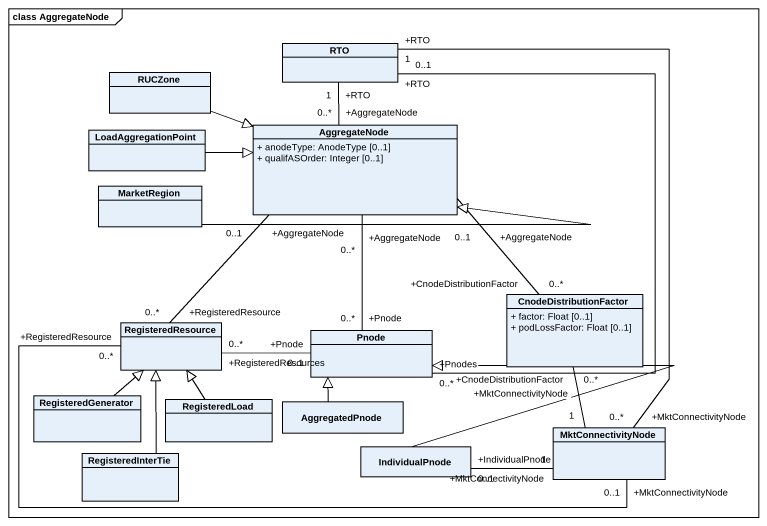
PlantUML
@startuml
mainframe class AggregateNode
hide circle
hide empty members
skinparam classAttributeIconSize 0
class RTO
class RUCZone
class LoadAggregationPoint
class AggregateNode {
  + anodeType: AnodeType [0..1]
  + qualifASOrder: Integer [0..1]
}
class MarketRegion
class CnodeDistributionFactor {
  + factor: Float [0..1]
  + podLossFactor: Float [0..1]
}
class RegisteredResource
class Pnode
class RegisteredGenerator
class RegisteredLoad
class AggregatedPnode
class RegisteredInterTie
class IndividualPnode
class MktConnectivityNode
RTO "+RTO\n1" -- "+AggregateNode\n0..*" AggregateNode
RTO "+RTO\n0..1" -- "+Pnodes\n0..*" Pnode
RTO "+RTO\n1" -- "+MktConnectivityNode\n0..*" MktConnectivityNode
RUCZone -right-|> AggregateNode
LoadAggregationPoint -right-|> AggregateNode
AggregateNode "+AggregateNode\n0..1" -- "+CnodeDistributionFactor\n0..*" CnodeDistributionFactor
AggregateNode "+AggregateNode\n0..*" -- "+Pnode\n0..*" Pnode
MarketRegion -right-|> AggregateNode
CnodeDistributionFactor "+CnodeDistributionFactor\n0..*" -- "+MktConnectivityNode\n1" MktConnectivityNode
RegisteredResource "+RegisteredResource\n0..*" -up- "+AggregateNode\n0..1" AggregateNode
RegisteredResource "+RegisteredResource\n0..*" -right- "+MktConnectivityNode\n0..1" MktConnectivityNode
Pnode "+Pnode\n0..1" -left- "+RegisteredResources\n0..*" RegisteredResource
RegisteredGenerator -up-|> RegisteredResource
RegisteredLoad -up-|> RegisteredResource
AggregatedPnode -up-|> Pnode
RegisteredInterTie -up-|> RegisteredResource
IndividualPnode -up-|> Pnode
IndividualPnode "+IndividualPnode\n0..1" -right- "+MktConnectivityNode\n1" MktConnectivityNode
@enduml
